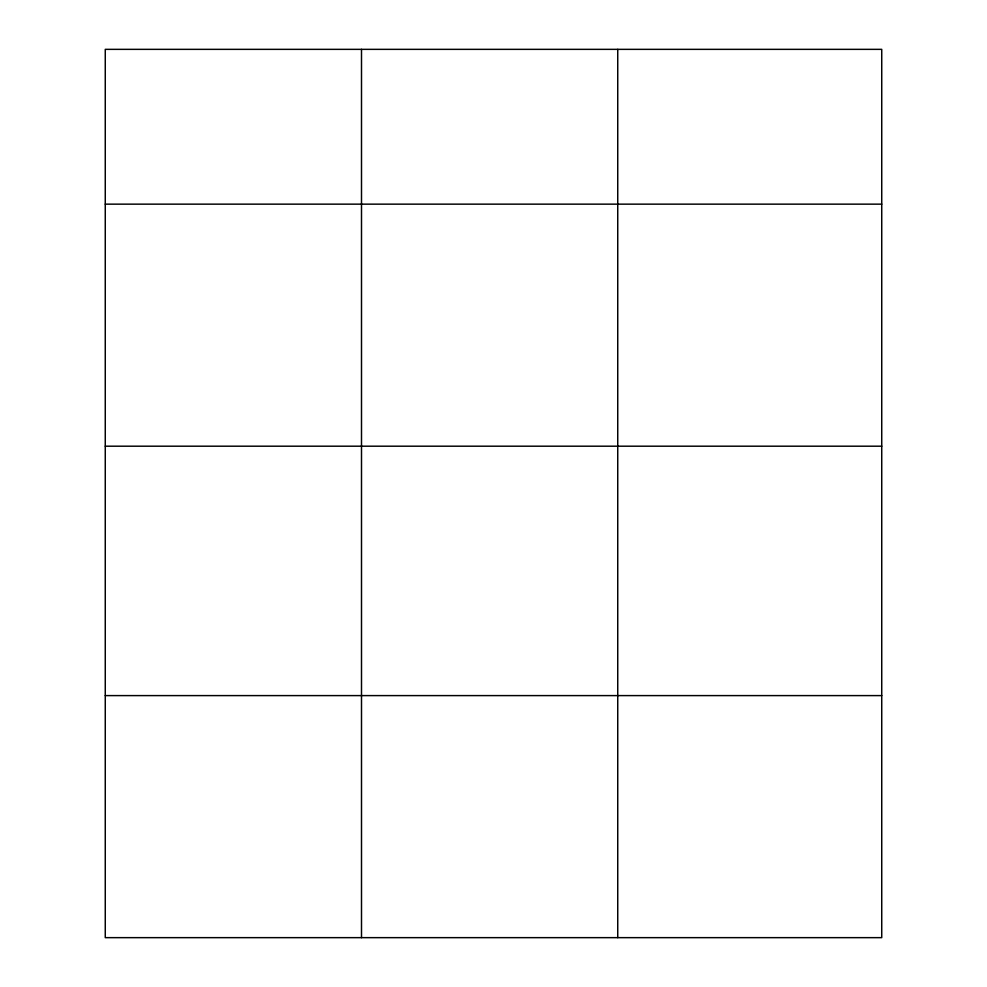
<?xml version="1.0" encoding="UTF-8"?>
<svg xmlns="http://www.w3.org/2000/svg" width="987" height="987" viewBox="0 0 987 987"><rect width="100%" height="100%" fill="white"/><g stroke="black" fill="none" stroke-linecap="round" stroke-linejoin="round"><path stroke-width="1.48" d="M881.736 446.198L881.736 49.35L105.264 49.35L105.264 937.65L881.736 937.65L881.736 446.198L105.264 446.198M105.264 204.149L881.736 204.149M105.264 695.601L881.736 695.601M617.739 49.35L617.739 937.65M361.501 49.35L361.501 937.65"/></g></svg>
